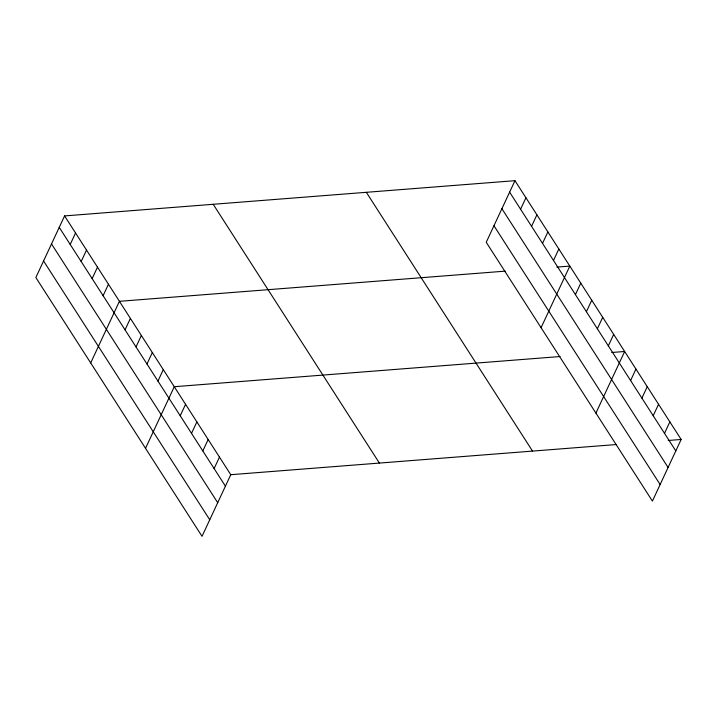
<?xml version="1.0" encoding="UTF-8"?>
<svg xmlns="http://www.w3.org/2000/svg" width="717" height="717" viewBox="0 0 717 717"><rect width="100%" height="100%" fill="white"/><g stroke="black" fill="none" stroke-linecap="round" stroke-linejoin="round"><path stroke-width="1.08" d="M64.584 215.916L35.85 277.533L202.033 536.316L230.766 474.699L64.584 215.916L514.967 180.684L681.15 439.467L652.416 501.084L486.234 242.301L514.967 180.684M70.203 244.461L75.545 232.998M81.173 261.535L86.515 250.081M92.143 278.617L97.485 267.154M103.114 295.7L108.455 284.237M90.692 362.927L119.425 301.319L505.189 271.143M125.045 329.856L130.386 318.393M136.015 346.938L141.357 335.475M146.985 364.012L152.327 352.558M157.955 381.094L163.297 369.631M145.533 448.331L174.267 386.714L560.031 356.537M180.218 415.77L185.569 404.307M191.52 433.364L196.861 421.91M202.821 450.966L208.163 439.503M214.123 468.559L219.465 457.096M520.587 209.23L525.928 197.767M531.557 226.312L536.899 214.849M542.527 243.386L547.869 231.923M553.497 260.468L558.839 249.005M541.075 327.696L569.809 266.088L556.885 267.1M575.428 294.624L580.77 283.161M586.398 311.707L591.74 300.244M597.369 328.78L602.71 317.326M608.339 345.863L613.68 334.4M595.917 413.1L624.65 351.482L611.726 352.495M630.601 380.539L635.943 369.076M641.903 398.141L647.245 386.678M653.205 415.735L658.547 404.271M664.507 433.328L669.848 421.874M230.766 474.699L616.53 444.522M668.226 440.48L681.15 439.467M509.617 192.147L675.808 450.93M501.9 208.701L668.092 467.475M493.95 225.747L660.133 484.531M366.333 192.317L532.525 451.092M213.209 204.291L379.392 463.074M59.233 227.379L225.425 486.162M51.516 243.932L217.708 502.707M43.567 260.979L209.749 519.762"/></g></svg>
